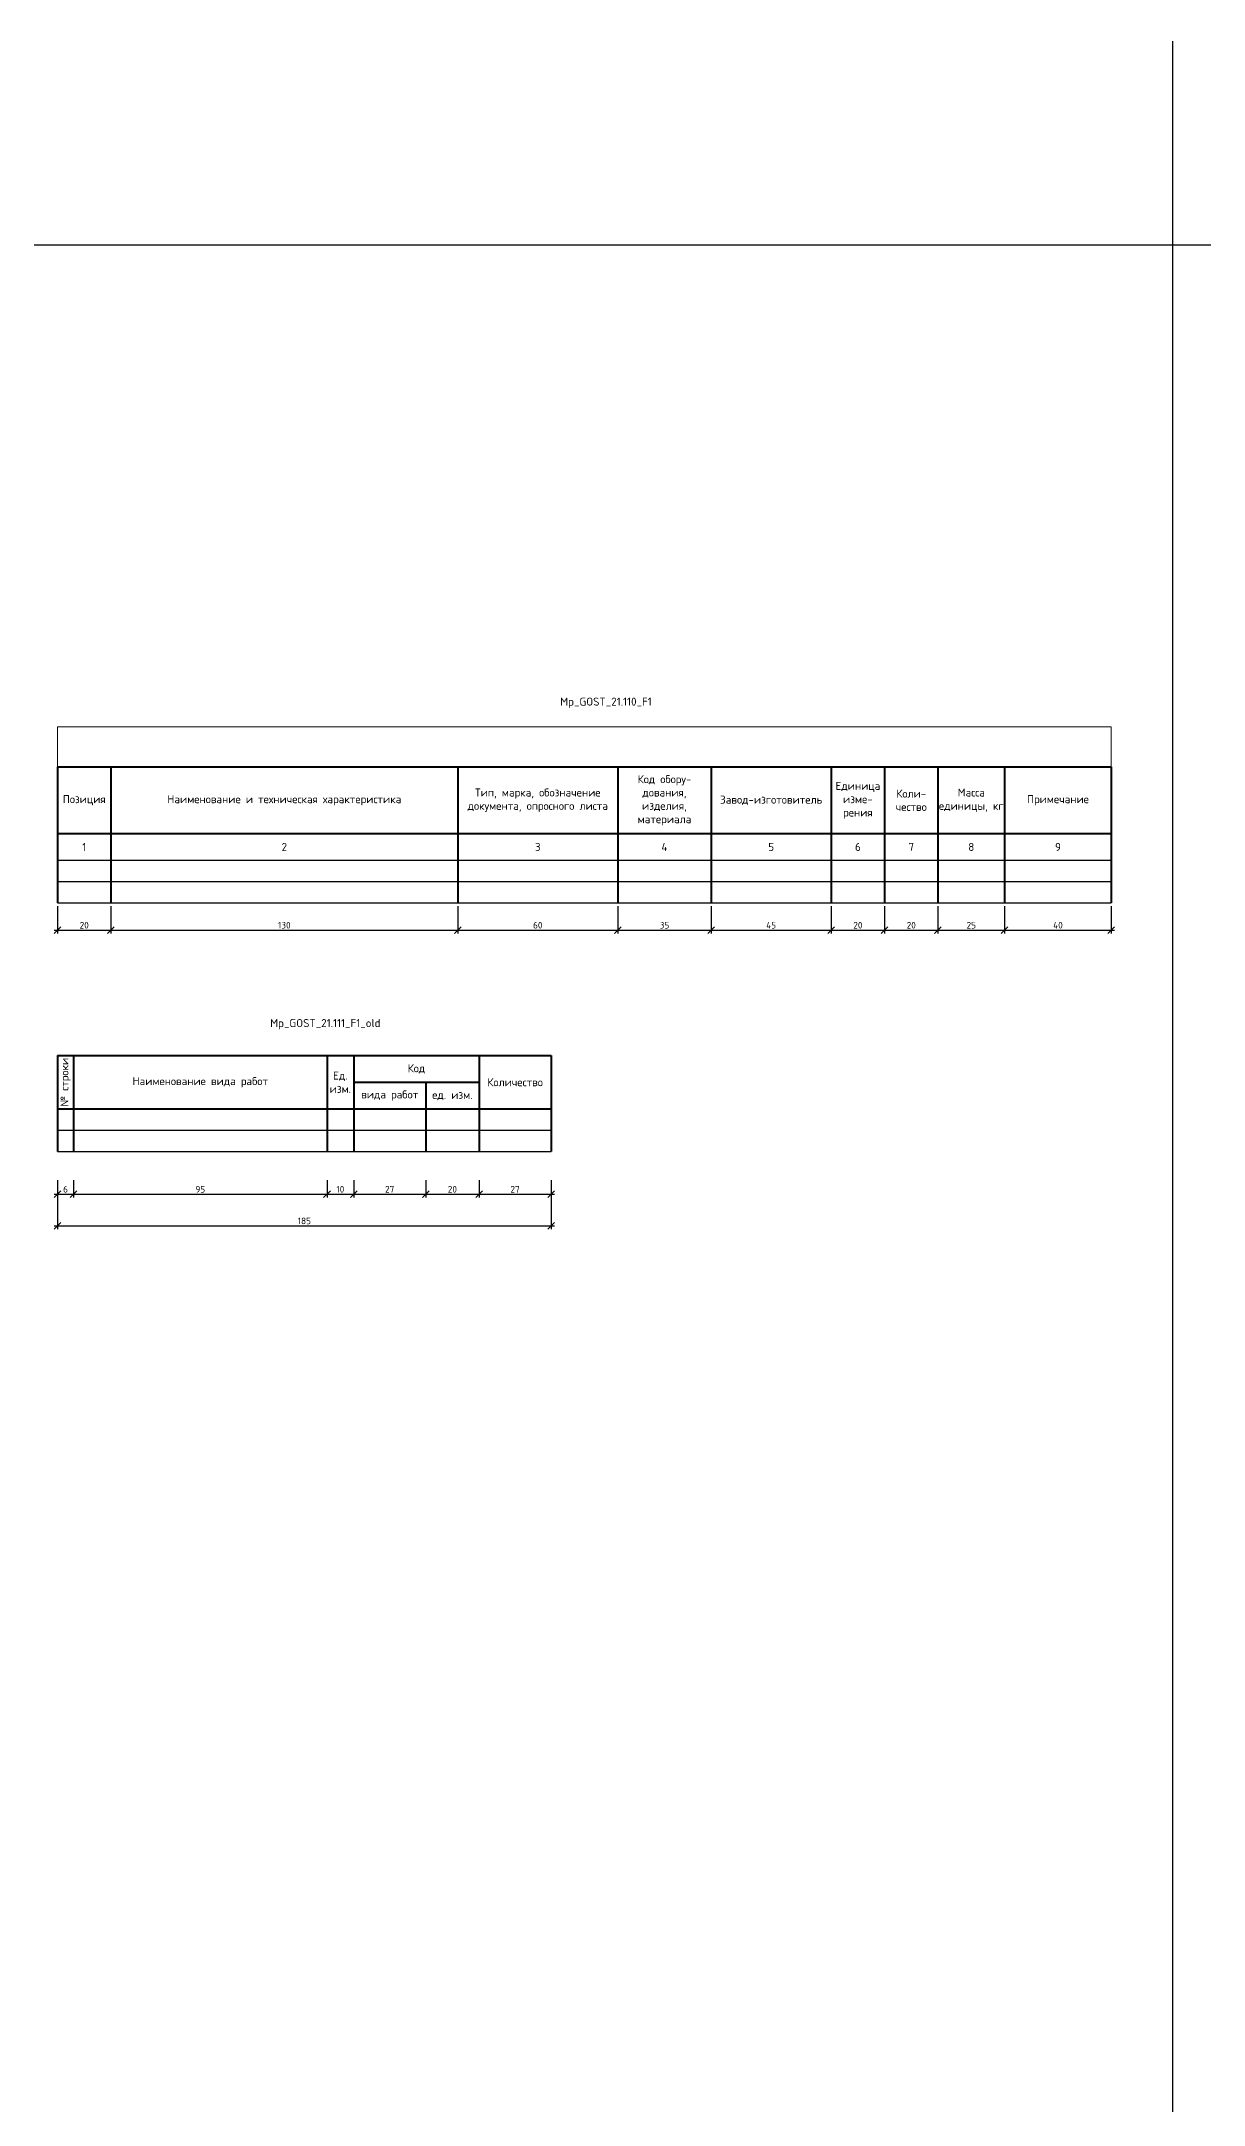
# Model space of a CAD drawing. Header units: millimetres. Extents: x 1497 to 8154, y -1970 to 1505.
# Drawn here: x 4037 to 4472, y 731 to 1505 of the extents above; entities that cross this region are included whole.
import ezdxf

# ---------------------------------------------------------------- set-up
doc = ezdxf.new("R2010")
doc.units = ezdxf.units.MM
doc.styles.add('MpTextStyle', font='isocpeur.ttf')
doc.dimstyles.new('MpDimStyle', dxfattribs={"dimtxt": 2.5, "dimasz": 2.5, "dimexe": 1.25, "dimexo": 1.25, "dimtad": 1, "dimdec": 0, "dimdsep": 46, "dimtxsty": 'MpTextStyle', "dimblk": 'OBLIQUE', "dimcen": 2.5, "dimdle": 1.25, "dimadec": 0, "dimazin": 0, "dimtfac": 1, "dimtdec": 0, "dimtix": 1, "dimtmove": 2, "dimatfit": 3, "dimfxl": 1, "dimarcsym": 0})

# ---------------------------------------------------------------- blocks, each defined once
blk = doc.blocks.new('*T46')
at = {"color": 0, "linetype": 'ByBlock', "lineweight": 40, "transparency": 16777216}
for p, q in [((0, -15), (395, -15)), ((0, -15), (0, -66)), ((20, -15), (20, -66)), ((150, -15), (150, -66)), ((210, -15), (210, -66)), ((245, -15), (245, -66)), ((290, -15), (290, -66)), ((310, -15), (310, -66)), ((330, -15), (330, -66)), ((355, -15), (355, -66)), ((395, -15), (395, -66)), ((0, -40), (395, -40))]:
    blk.add_line(p, q, dxfattribs=at)
at = {"color": 0, "linetype": 'ByBlock', "transparency": 16777216}
blk.add_line((0, -50), (395, -50), dxfattribs=at)
at = {"color": 0, "linetype": 'ByBlock', "lineweight": -2, "transparency": 16777216}
for p, q in [((0, -58), (395, -58)), ((0, -66), (395, -66))]:
    blk.add_line(p, q, dxfattribs=at)
at = {"layer": 'Defpoints', "color": 8, "linetype": 'ByBlock', "lineweight": 0, "transparency": 16777216}
for p, q in [((0, 0), (395, 0)), ((0, 0), (0, -15)), ((395, 0), (395, -15))]:
    blk.add_line(p, q, dxfattribs=at)
at = {"color": 0, "transparency": 16777216, "char_height": 3, "attachment_point": 5, "style": 'MpTextStyle'}
for s, insert, width in [('Тип, марка, обозначение документа, опросного листа', (180, -27.5), 60), ('Код обору-\\Pдования, изделия, материала', (227.5, -27.5), 35), ('Единица изме-\\Pрения', (300, -27.5), 20), ('Масса единицы, кг', (342.5, -27.5), 25), ('Позиция', (10, -27.5), 20), ('Наименование и техническая характеристика', (85, -27.5), 130), ('Завод-изготовитель', (267.5, -27.5), 45), ('Коли-\\Pчество', (320, -27.5), 20), ('Примечание', (375, -27.5), 40), ('1', (10, -45), 20), ('2', (85, -45), 130), ('3', (180, -45), 60), ('4', (227.5, -45), 35), ('5', (267.5, -45), 45), ('6', (300, -45), 20), ('7', (320, -45), 20), ('8', (342.5, -45), 25), ('9', (375, -45), 40)]:
    blk.add_mtext(s, dxfattribs=dict(at, insert=insert, width=width))
blk = doc.blocks.new('_Oblique')
at = {"color": 0, "linetype": 'ByBlock', "lineweight": -2}
blk.add_line((-0.5, -0.5), (0.5, 0.5), dxfattribs=at)
blk = doc.blocks.new('*D113')
at = {"color": 0, "lineweight": -2, "transparency": 16777216}
for p, q in [((4042.78, 1180.61), (4042.78, 1170.4)), ((4062.78, 1180.61), (4062.78, 1170.4)), ((4041.53, 1171.65), (4064.03, 1171.65))]:
    blk.add_line(p, q, dxfattribs=at)
at = {"layer": 'Defpoints', "color": 0, "transparency": 16777216}
for p in [(4042.78, 1181.86), (4062.78, 1181.86), (4062.78, 1171.65)]:
    blk.add_point(p, dxfattribs=at)
at = {"color": 0, "lineweight": -2, "transparency": 16777216, "xscale": 2.5, "yscale": 2.5, "zscale": 2.5, "rotation": 180}
blk.add_blockref('_Oblique', (4042.78, 1171.65), dxfattribs=at)
at = {"color": 0, "lineweight": -2, "transparency": 16777216, "xscale": 2.5, "yscale": 2.5, "zscale": 2.5}
blk.add_blockref('_Oblique', (4062.78, 1171.65), dxfattribs=at)
at = {"color": 0, "transparency": 16777216, "insert": (4052.78, 1173.52), "char_height": 2.5, "attachment_point": 5, "style": 'MpTextStyle'}
blk.add_mtext('20', dxfattribs=at)
blk = doc.blocks.new('*D114')
at = {"color": 0, "lineweight": -2, "transparency": 16777216}
for p, q in [((4062.78, 1180.61), (4062.78, 1170.4)), ((4192.78, 1180.61), (4192.78, 1170.4)), ((4061.53, 1171.65), (4194.03, 1171.65))]:
    blk.add_line(p, q, dxfattribs=at)
at = {"layer": 'Defpoints', "color": 0, "transparency": 16777216}
for p in [(4062.78, 1181.86), (4192.78, 1181.86), (4192.78, 1171.65)]:
    blk.add_point(p, dxfattribs=at)
at = {"color": 0, "lineweight": -2, "transparency": 16777216, "xscale": 2.5, "yscale": 2.5, "zscale": 2.5, "rotation": 180}
blk.add_blockref('_Oblique', (4062.78, 1171.65), dxfattribs=at)
at = {"color": 0, "lineweight": -2, "transparency": 16777216, "xscale": 2.5, "yscale": 2.5, "zscale": 2.5}
blk.add_blockref('_Oblique', (4192.78, 1171.65), dxfattribs=at)
at = {"color": 0, "transparency": 16777216, "insert": (4127.78, 1173.52), "char_height": 2.5, "attachment_point": 5, "style": 'MpTextStyle'}
blk.add_mtext('130', dxfattribs=at)
blk = doc.blocks.new('*D115')
at = {"color": 0, "lineweight": -2, "transparency": 16777216}
for p, q in [((4192.78, 1180.61), (4192.78, 1170.4)), ((4252.78, 1180.61), (4252.78, 1170.4)), ((4191.53, 1171.65), (4254.03, 1171.65))]:
    blk.add_line(p, q, dxfattribs=at)
at = {"layer": 'Defpoints', "color": 0, "transparency": 16777216}
for p in [(4192.78, 1181.86), (4252.78, 1181.86), (4252.78, 1171.65)]:
    blk.add_point(p, dxfattribs=at)
at = {"color": 0, "lineweight": -2, "transparency": 16777216, "xscale": 2.5, "yscale": 2.5, "zscale": 2.5, "rotation": 180}
blk.add_blockref('_Oblique', (4192.78, 1171.65), dxfattribs=at)
at = {"color": 0, "lineweight": -2, "transparency": 16777216, "xscale": 2.5, "yscale": 2.5, "zscale": 2.5}
blk.add_blockref('_Oblique', (4252.78, 1171.65), dxfattribs=at)
at = {"color": 0, "transparency": 16777216, "insert": (4222.78, 1173.52), "char_height": 2.5, "attachment_point": 5, "style": 'MpTextStyle'}
blk.add_mtext('60', dxfattribs=at)
blk = doc.blocks.new('*D116')
at = {"color": 0, "lineweight": -2, "transparency": 16777216}
for p, q in [((4252.78, 1180.61), (4252.78, 1170.4)), ((4287.78, 1180.61), (4287.78, 1170.4)), ((4251.53, 1171.65), (4289.03, 1171.65))]:
    blk.add_line(p, q, dxfattribs=at)
at = {"layer": 'Defpoints', "color": 0, "transparency": 16777216}
for p in [(4252.78, 1181.86), (4287.78, 1181.86), (4287.78, 1171.65)]:
    blk.add_point(p, dxfattribs=at)
at = {"color": 0, "lineweight": -2, "transparency": 16777216, "xscale": 2.5, "yscale": 2.5, "zscale": 2.5, "rotation": 180}
blk.add_blockref('_Oblique', (4252.78, 1171.65), dxfattribs=at)
at = {"color": 0, "lineweight": -2, "transparency": 16777216, "xscale": 2.5, "yscale": 2.5, "zscale": 2.5}
blk.add_blockref('_Oblique', (4287.78, 1171.65), dxfattribs=at)
at = {"color": 0, "transparency": 16777216, "insert": (4270.28, 1173.52), "char_height": 2.5, "attachment_point": 5, "style": 'MpTextStyle'}
blk.add_mtext('35', dxfattribs=at)
blk = doc.blocks.new('*D117')
at = {"color": 0, "lineweight": -2, "transparency": 16777216}
for p, q in [((4287.78, 1180.61), (4287.78, 1170.4)), ((4332.78, 1180.61), (4332.78, 1170.4)), ((4286.53, 1171.65), (4334.03, 1171.65))]:
    blk.add_line(p, q, dxfattribs=at)
at = {"layer": 'Defpoints', "color": 0, "transparency": 16777216}
for p in [(4287.78, 1181.86), (4332.78, 1181.86), (4332.78, 1171.65)]:
    blk.add_point(p, dxfattribs=at)
at = {"color": 0, "lineweight": -2, "transparency": 16777216, "xscale": 2.5, "yscale": 2.5, "zscale": 2.5, "rotation": 180}
blk.add_blockref('_Oblique', (4287.78, 1171.65), dxfattribs=at)
at = {"color": 0, "lineweight": -2, "transparency": 16777216, "xscale": 2.5, "yscale": 2.5, "zscale": 2.5}
blk.add_blockref('_Oblique', (4332.78, 1171.65), dxfattribs=at)
at = {"color": 0, "transparency": 16777216, "insert": (4310.28, 1173.52), "char_height": 2.5, "attachment_point": 5, "style": 'MpTextStyle'}
blk.add_mtext('45', dxfattribs=at)
blk = doc.blocks.new('*D118')
at = {"color": 0, "lineweight": -2, "transparency": 16777216}
for p, q in [((4332.78, 1180.61), (4332.78, 1170.4)), ((4352.78, 1180.61), (4352.78, 1170.4)), ((4331.53, 1171.65), (4354.03, 1171.65))]:
    blk.add_line(p, q, dxfattribs=at)
at = {"layer": 'Defpoints', "color": 0, "transparency": 16777216}
for p in [(4332.78, 1181.86), (4352.78, 1181.86), (4352.78, 1171.65)]:
    blk.add_point(p, dxfattribs=at)
at = {"color": 0, "lineweight": -2, "transparency": 16777216, "xscale": 2.5, "yscale": 2.5, "zscale": 2.5, "rotation": 180}
blk.add_blockref('_Oblique', (4332.78, 1171.65), dxfattribs=at)
at = {"color": 0, "lineweight": -2, "transparency": 16777216, "xscale": 2.5, "yscale": 2.5, "zscale": 2.5}
blk.add_blockref('_Oblique', (4352.78, 1171.65), dxfattribs=at)
at = {"color": 0, "transparency": 16777216, "insert": (4342.78, 1173.52), "char_height": 2.5, "attachment_point": 5, "style": 'MpTextStyle'}
blk.add_mtext('20', dxfattribs=at)
blk = doc.blocks.new('*D119')
at = {"color": 0, "lineweight": -2, "transparency": 16777216}
for p, q in [((4352.78, 1180.61), (4352.78, 1170.4)), ((4372.78, 1180.61), (4372.78, 1170.4)), ((4351.53, 1171.65), (4374.03, 1171.65))]:
    blk.add_line(p, q, dxfattribs=at)
at = {"layer": 'Defpoints', "color": 0, "transparency": 16777216}
for p in [(4352.78, 1181.86), (4372.78, 1181.86), (4372.78, 1171.65)]:
    blk.add_point(p, dxfattribs=at)
at = {"color": 0, "lineweight": -2, "transparency": 16777216, "xscale": 2.5, "yscale": 2.5, "zscale": 2.5, "rotation": 180}
blk.add_blockref('_Oblique', (4352.78, 1171.65), dxfattribs=at)
at = {"color": 0, "lineweight": -2, "transparency": 16777216, "xscale": 2.5, "yscale": 2.5, "zscale": 2.5}
blk.add_blockref('_Oblique', (4372.78, 1171.65), dxfattribs=at)
at = {"color": 0, "transparency": 16777216, "insert": (4362.78, 1173.52), "char_height": 2.5, "attachment_point": 5, "style": 'MpTextStyle'}
blk.add_mtext('20', dxfattribs=at)
blk = doc.blocks.new('*D120')
at = {"color": 0, "lineweight": -2, "transparency": 16777216}
for p, q in [((4372.78, 1180.61), (4372.78, 1170.4)), ((4397.78, 1180.61), (4397.78, 1170.4)), ((4371.53, 1171.65), (4399.03, 1171.65))]:
    blk.add_line(p, q, dxfattribs=at)
at = {"layer": 'Defpoints', "color": 0, "transparency": 16777216}
for p in [(4372.78, 1181.86), (4397.78, 1181.86), (4397.78, 1171.65)]:
    blk.add_point(p, dxfattribs=at)
at = {"color": 0, "lineweight": -2, "transparency": 16777216, "xscale": 2.5, "yscale": 2.5, "zscale": 2.5, "rotation": 180}
blk.add_blockref('_Oblique', (4372.78, 1171.65), dxfattribs=at)
at = {"color": 0, "lineweight": -2, "transparency": 16777216, "xscale": 2.5, "yscale": 2.5, "zscale": 2.5}
blk.add_blockref('_Oblique', (4397.78, 1171.65), dxfattribs=at)
at = {"color": 0, "transparency": 16777216, "insert": (4385.28, 1173.52), "char_height": 2.5, "attachment_point": 5, "style": 'MpTextStyle'}
blk.add_mtext('25', dxfattribs=at)
blk = doc.blocks.new('*D121')
at = {"color": 0, "lineweight": -2, "transparency": 16777216}
for p, q in [((4397.78, 1180.61), (4397.78, 1170.4)), ((4437.78, 1180.61), (4437.78, 1170.4)), ((4396.53, 1171.65), (4439.03, 1171.65))]:
    blk.add_line(p, q, dxfattribs=at)
at = {"layer": 'Defpoints', "color": 0, "transparency": 16777216}
for p in [(4397.78, 1181.86), (4437.78, 1181.86), (4437.78, 1171.65)]:
    blk.add_point(p, dxfattribs=at)
at = {"color": 0, "lineweight": -2, "transparency": 16777216, "xscale": 2.5, "yscale": 2.5, "zscale": 2.5, "rotation": 180}
blk.add_blockref('_Oblique', (4397.78, 1171.65), dxfattribs=at)
at = {"color": 0, "lineweight": -2, "transparency": 16777216, "xscale": 2.5, "yscale": 2.5, "zscale": 2.5}
blk.add_blockref('_Oblique', (4437.78, 1171.65), dxfattribs=at)
at = {"color": 0, "transparency": 16777216, "insert": (4417.78, 1173.52), "char_height": 2.5, "attachment_point": 5, "style": 'MpTextStyle'}
blk.add_mtext('40', dxfattribs=at)
blk = doc.blocks.new('*D155')
at = {"color": 0, "lineweight": -2, "transparency": 16777216}
for p, q in [((4042.78, 1077.95), (4042.78, 1059.53)), ((4227.78, 1077.95), (4227.78, 1059.53)), ((4041.53, 1060.78), (4229.03, 1060.78))]:
    blk.add_line(p, q, dxfattribs=at)
at = {"layer": 'Defpoints', "color": 0, "transparency": 16777216}
for p in [(4042.78, 1079.2), (4227.78, 1079.2), (4227.78, 1060.78)]:
    blk.add_point(p, dxfattribs=at)
at = {"color": 0, "lineweight": -2, "transparency": 16777216, "xscale": 2.5, "yscale": 2.5, "zscale": 2.5, "rotation": 180}
blk.add_blockref('_Oblique', (4042.78, 1060.78), dxfattribs=at)
at = {"color": 0, "lineweight": -2, "transparency": 16777216, "xscale": 2.5, "yscale": 2.5, "zscale": 2.5}
blk.add_blockref('_Oblique', (4227.78, 1060.78), dxfattribs=at)
at = {"color": 0, "transparency": 16777216, "insert": (4135.28, 1062.65), "char_height": 2.5, "attachment_point": 5, "style": 'MpTextStyle'}
blk.add_mtext('185', dxfattribs=at)
blk = doc.blocks.new('*D156')
at = {"color": 0, "lineweight": -2, "transparency": 16777216}
for p, q in [((4042.78, 1077.95), (4042.78, 1071.39)), ((4048.78, 1077.95), (4048.78, 1071.39)), ((4041.53, 1072.64), (4050.03, 1072.64))]:
    blk.add_line(p, q, dxfattribs=at)
at = {"layer": 'Defpoints', "color": 0, "transparency": 16777216}
for p in [(4042.78, 1079.2), (4048.78, 1079.2), (4048.78, 1072.64)]:
    blk.add_point(p, dxfattribs=at)
at = {"color": 0, "lineweight": -2, "transparency": 16777216, "xscale": 2.5, "yscale": 2.5, "zscale": 2.5, "rotation": 180}
blk.add_blockref('_Oblique', (4042.78, 1072.64), dxfattribs=at)
at = {"color": 0, "lineweight": -2, "transparency": 16777216, "xscale": 2.5, "yscale": 2.5, "zscale": 2.5}
blk.add_blockref('_Oblique', (4048.78, 1072.64), dxfattribs=at)
at = {"color": 0, "transparency": 16777216, "insert": (4045.78, 1074.51), "char_height": 2.5, "attachment_point": 5, "style": 'MpTextStyle'}
blk.add_mtext('6', dxfattribs=at)
blk = doc.blocks.new('*D157')
at = {"color": 0, "lineweight": -2, "transparency": 16777216}
for p, q in [((4048.78, 1077.95), (4048.78, 1071.39)), ((4143.78, 1077.95), (4143.78, 1071.39)), ((4047.53, 1072.64), (4145.03, 1072.64))]:
    blk.add_line(p, q, dxfattribs=at)
at = {"layer": 'Defpoints', "color": 0, "transparency": 16777216}
for p in [(4048.78, 1079.2), (4143.78, 1079.2), (4143.78, 1072.64)]:
    blk.add_point(p, dxfattribs=at)
at = {"color": 0, "lineweight": -2, "transparency": 16777216, "xscale": 2.5, "yscale": 2.5, "zscale": 2.5, "rotation": 180}
blk.add_blockref('_Oblique', (4048.78, 1072.64), dxfattribs=at)
at = {"color": 0, "lineweight": -2, "transparency": 16777216, "xscale": 2.5, "yscale": 2.5, "zscale": 2.5}
blk.add_blockref('_Oblique', (4143.78, 1072.64), dxfattribs=at)
at = {"color": 0, "transparency": 16777216, "insert": (4096.28, 1074.51), "char_height": 2.5, "attachment_point": 5, "style": 'MpTextStyle'}
blk.add_mtext('95', dxfattribs=at)
blk = doc.blocks.new('*D158')
at = {"color": 0, "lineweight": -2, "transparency": 16777216}
for p, q in [((4143.78, 1077.95), (4143.78, 1071.39)), ((4153.78, 1077.95), (4153.78, 1071.39)), ((4142.53, 1072.64), (4155.03, 1072.64))]:
    blk.add_line(p, q, dxfattribs=at)
at = {"layer": 'Defpoints', "color": 0, "transparency": 16777216}
for p in [(4143.78, 1079.2), (4153.78, 1079.2), (4153.78, 1072.64)]:
    blk.add_point(p, dxfattribs=at)
at = {"color": 0, "lineweight": -2, "transparency": 16777216, "xscale": 2.5, "yscale": 2.5, "zscale": 2.5, "rotation": 180}
blk.add_blockref('_Oblique', (4143.78, 1072.64), dxfattribs=at)
at = {"color": 0, "lineweight": -2, "transparency": 16777216, "xscale": 2.5, "yscale": 2.5, "zscale": 2.5}
blk.add_blockref('_Oblique', (4153.78, 1072.64), dxfattribs=at)
at = {"color": 0, "transparency": 16777216, "insert": (4148.78, 1074.51), "char_height": 2.5, "attachment_point": 5, "style": 'MpTextStyle'}
blk.add_mtext('10', dxfattribs=at)
blk = doc.blocks.new('*D159')
at = {"color": 0, "lineweight": -2, "transparency": 16777216}
for p, q in [((4153.78, 1077.95), (4153.78, 1071.39)), ((4180.78, 1077.95), (4180.78, 1071.39)), ((4152.53, 1072.64), (4182.03, 1072.64))]:
    blk.add_line(p, q, dxfattribs=at)
at = {"layer": 'Defpoints', "color": 0, "transparency": 16777216}
for p in [(4153.78, 1079.2), (4180.78, 1079.2), (4180.78, 1072.64)]:
    blk.add_point(p, dxfattribs=at)
at = {"color": 0, "lineweight": -2, "transparency": 16777216, "xscale": 2.5, "yscale": 2.5, "zscale": 2.5, "rotation": 180}
blk.add_blockref('_Oblique', (4153.78, 1072.64), dxfattribs=at)
at = {"color": 0, "lineweight": -2, "transparency": 16777216, "xscale": 2.5, "yscale": 2.5, "zscale": 2.5}
blk.add_blockref('_Oblique', (4180.78, 1072.64), dxfattribs=at)
at = {"color": 0, "transparency": 16777216, "insert": (4167.28, 1074.51), "char_height": 2.5, "attachment_point": 5, "style": 'MpTextStyle'}
blk.add_mtext('27', dxfattribs=at)
blk = doc.blocks.new('*D160')
at = {"color": 0, "lineweight": -2, "transparency": 16777216}
for p, q in [((4180.78, 1077.95), (4180.78, 1071.39)), ((4200.78, 1077.95), (4200.78, 1071.39)), ((4179.53, 1072.64), (4202.03, 1072.64))]:
    blk.add_line(p, q, dxfattribs=at)
at = {"layer": 'Defpoints', "color": 0, "transparency": 16777216}
for p in [(4180.78, 1079.2), (4200.78, 1079.2), (4200.78, 1072.64)]:
    blk.add_point(p, dxfattribs=at)
at = {"color": 0, "lineweight": -2, "transparency": 16777216, "xscale": 2.5, "yscale": 2.5, "zscale": 2.5, "rotation": 180}
blk.add_blockref('_Oblique', (4180.78, 1072.64), dxfattribs=at)
at = {"color": 0, "lineweight": -2, "transparency": 16777216, "xscale": 2.5, "yscale": 2.5, "zscale": 2.5}
blk.add_blockref('_Oblique', (4200.78, 1072.64), dxfattribs=at)
at = {"color": 0, "transparency": 16777216, "insert": (4190.78, 1074.51), "char_height": 2.5, "attachment_point": 5, "style": 'MpTextStyle'}
blk.add_mtext('20', dxfattribs=at)
blk = doc.blocks.new('*D161')
at = {"color": 0, "lineweight": -2, "transparency": 16777216}
for p, q in [((4200.78, 1077.95), (4200.78, 1071.39)), ((4227.78, 1077.95), (4227.78, 1071.39)), ((4199.53, 1072.64), (4229.03, 1072.64))]:
    blk.add_line(p, q, dxfattribs=at)
at = {"layer": 'Defpoints', "color": 0, "transparency": 16777216}
for p in [(4200.78, 1079.2), (4227.78, 1079.2), (4227.78, 1072.64)]:
    blk.add_point(p, dxfattribs=at)
at = {"color": 0, "lineweight": -2, "transparency": 16777216, "xscale": 2.5, "yscale": 2.5, "zscale": 2.5, "rotation": 180}
blk.add_blockref('_Oblique', (4200.78, 1072.64), dxfattribs=at)
at = {"color": 0, "lineweight": -2, "transparency": 16777216, "xscale": 2.5, "yscale": 2.5, "zscale": 2.5}
blk.add_blockref('_Oblique', (4227.78, 1072.64), dxfattribs=at)
at = {"color": 0, "transparency": 16777216, "insert": (4214.28, 1074.51), "char_height": 2.5, "attachment_point": 5, "style": 'MpTextStyle'}
blk.add_mtext('27', dxfattribs=at)
blk = doc.blocks.new('*T162')
at = {"color": 0, "linetype": 'ByBlock', "lineweight": 40, "transparency": 16777216}
for p, q in [((0, 0), (185, 0)), ((0, 0), (0, -36)), ((6, 0), (6, -36)), ((101, 0), (101, -36)), ((111, 0), (111, -36)), ((158, 0), (158, -36)), ((185, 0), (185, -36)), ((111, -10), (158, -10)), ((138, -10), (138, -36)), ((0, -20), (185, -20))]:
    blk.add_line(p, q, dxfattribs=at)
at = {"color": 0, "linetype": 'ByBlock', "lineweight": -2, "transparency": 16777216}
for p, q in [((0, -28), (185, -28)), ((0, -36), (185, -36))]:
    blk.add_line(p, q, dxfattribs=at)
at = {"color": 0, "transparency": 16777216, "insert": (3, -10), "char_height": 3, "width": 20, "attachment_point": 5, "rotation": 90, "style": 'MpTextStyle'}
blk.add_mtext('№ строки', dxfattribs=at)
at = {"color": 0, "transparency": 16777216, "char_height": 3, "attachment_point": 5, "style": 'MpTextStyle'}
for s, insert, width in [('Ед. изм.', (106, -10), 10), ('Код', (134.5, -5), 47), ('Наименование вида работ', (53.5, -10), 95), ('вида работ', (124.5, -15), 27), ('ед. изм.', (148, -15), 20), ('Количество', (171.5, -10), 27)]:
    blk.add_mtext(s, dxfattribs=dict(at, insert=insert, width=width))

msp = doc.modelspace()

# ---------------------------------------------------------------- linework, layer by layer
for p, q in [((4460.71, 1504.97), (4460.71, 26.63)), ((2260.8, 1428.66), (8153.86, 1428.66))]:
    msp.add_line(p, q)

# ---------------------------------------------------------------- block references
for name, p in [('*T46', (4042.78, 1247.86)), ('*T162', (4042.78, 1124.63))]:
    msp.add_blockref(name, p)

# ---------------------------------------------------------------- texts
at = {"char_height": 3, "attachment_point": 5, "style": 'MpTextStyle'}
for s, insert in [('Mp_GOST_21.110_F1', (4248.37, 1256.9)), ('Mp_GOST_21.111_F1_old', (4143.17, 1136.37))]:
    msp.add_mtext_dynamic_manual_height_columns(s, width=51.718, gutter_width=15, heights=[0], dxfattribs=dict(at, insert=insert))

# ---------------------------------------------------------------- dimensions: what is measured, and where the dimension line sits
for base, p1, p2, picture, middle in [((4062.78, 1171.65), (4042.78, 1181.86), (4062.78, 1181.86), '*D113', (4052.78, 1173.52)), ((4192.78, 1171.65), (4062.78, 1181.86), (4192.78, 1181.86), '*D114', (4127.78, 1173.52)), ((4252.78, 1171.65), (4192.78, 1181.86), (4252.78, 1181.86), '*D115', (4222.78, 1173.52)), ((4287.78, 1171.65), (4252.78, 1181.86), (4287.78, 1181.86), '*D116', (4270.28, 1173.52)), ((4332.78, 1171.65), (4287.78, 1181.86), (4332.78, 1181.86), '*D117', (4310.28, 1173.52)), ((4352.78, 1171.65), (4332.78, 1181.86), (4352.78, 1181.86), '*D118', (4342.78, 1173.52)), ((4372.78, 1171.65), (4352.78, 1181.86), (4372.78, 1181.86), '*D119', (4362.78, 1173.52)), ((4397.78, 1171.65), (4372.78, 1181.86), (4397.78, 1181.86), '*D120', (4385.28, 1173.52)), ((4437.78, 1171.65), (4397.78, 1181.86), (4437.78, 1181.86), '*D121', (4417.78, 1173.52)), ((4227.78, 1060.78), (4042.78, 1079.2), (4227.78, 1079.2), '*D155', (4135.28, 1062.65)), ((4048.78, 1072.64), (4042.78, 1079.2), (4048.78, 1079.2), '*D156', (4045.78, 1074.51)), ((4143.78, 1072.64), (4048.78, 1079.2), (4143.78, 1079.2), '*D157', (4096.28, 1074.51)), ((4153.78, 1072.64), (4143.78, 1079.2), (4153.78, 1079.2), '*D158', (4148.78, 1074.51)), ((4180.78, 1072.64), (4153.78, 1079.2), (4180.78, 1079.2), '*D159', (4167.28, 1074.51)), ((4200.78, 1072.64), (4180.78, 1079.2), (4200.78, 1079.2), '*D160', (4190.78, 1074.51)), ((4227.78, 1072.64), (4200.78, 1079.2), (4227.78, 1079.2), '*D161', (4214.28, 1074.51))]:
    dim = msp.add_linear_dim(base=base, p1=p1, p2=p2, dimstyle='MpDimStyle', override={"dimtix": 0})
    dim.commit()
    dim.dimension.update_dxf_attribs({"geometry": picture, "text_midpoint": middle})

doc.saveas('drawing.dxf')
